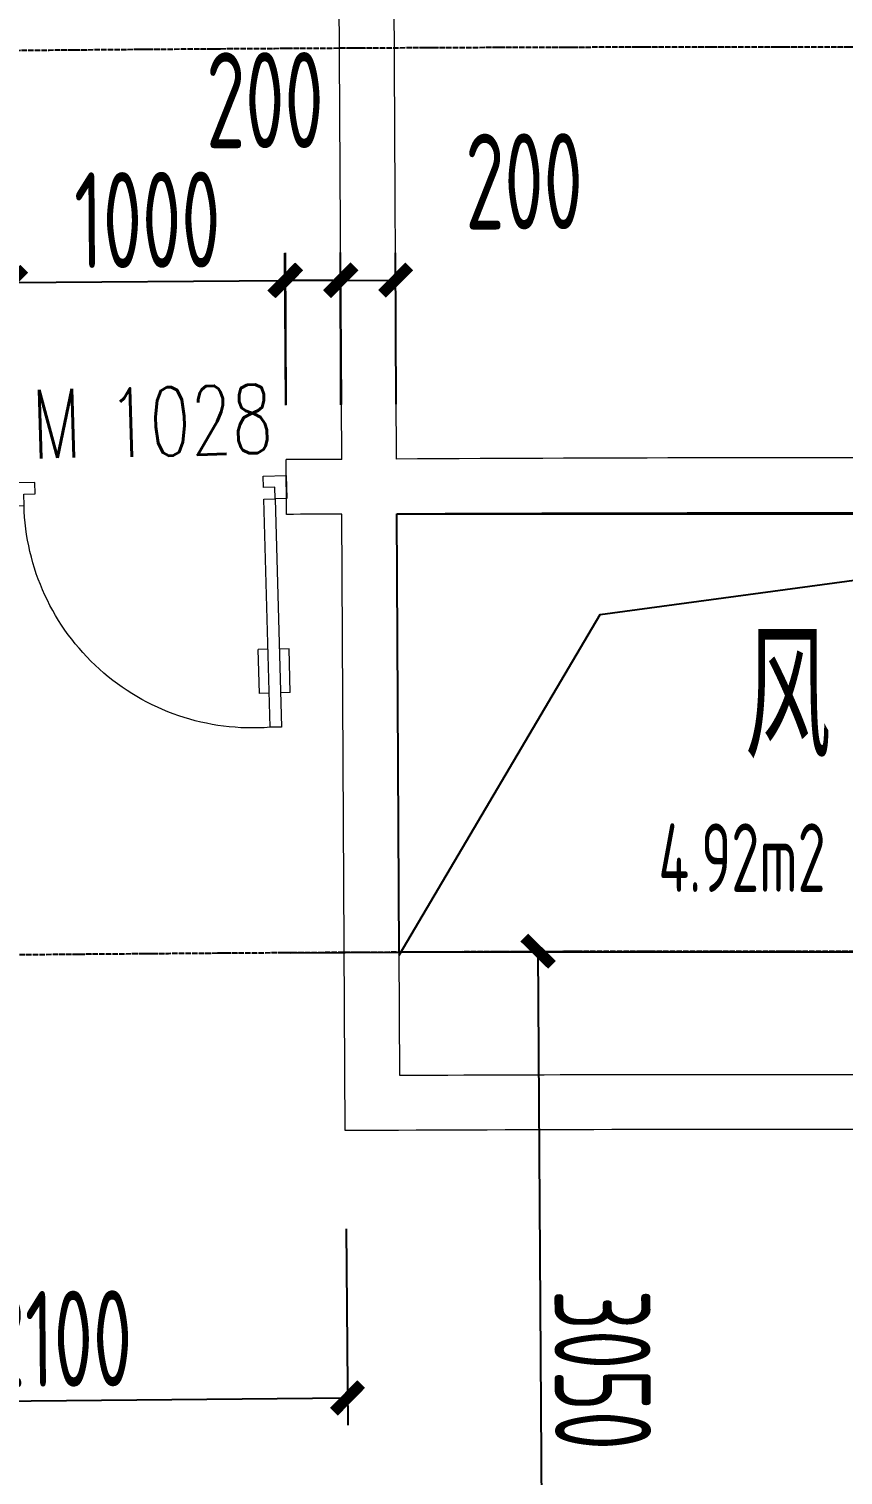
# Model space of a CAD drawing. Header units: millimetres. Extents: x 11677979 to 24947533, y -12764720 to -6308891.
# Drawn here: x 11775968 to 11778938, y -6395290 to -6390012 of the extents above; entities that cross this region are included whole.
import ezdxf
from ezdxf.enums import TextEntityAlignment as Align

# ---------------------------------------------------------------- set-up
doc = ezdxf.new("R2010")
doc.units = ezdxf.units.MM
doc.header["$LTSCALE"] = 10
for name, pattern in [('A2-RG-AXIS$0$CENTER', [2, 1.25, -0.25, 0.25, -0.25]), ('A2-RG-AXIS$0$DOTE', [2.42, 2, -0.2, 0.02, -0.2]), ('A2-RI-F4$0$A2-RG-AXIS$0$CENTER', [2, 1.25, -0.25, 0.25, -0.25]), ('A2-RI-F4$0$A2-RG-AXIS$0$DOTE', [2.42, 2, -0.2, 0.02, -0.2])]:
    doc.linetypes.add(name, pattern=pattern)
for name, color, linetype in [('A2-RB-F4$0$$34$A-DIMS-100', 1, 'Continuous'), ('A2-RB-F4$0$A-DIMS-100', 1, 'Continuous'), ('A2-RG-AXIS$0$A-GRID', 1, 'A2-RG-AXIS$0$CENTER'), ('A2-RI-F4$0$A-HOLE', 2, 'Continuous'), ('A2-RI-F4$0$A-SYMB-AREA', 4, 'Continuous'), ('A2-RI-F4$0$A-SYMB-DOOR', 4, 'Continuous'), ('A2-RI-F4$0$A-SYMB-NAME', 4, 'Continuous'), ('A2-RI-F4$0$A-SYMB-VOID', 35, 'Continuous'), ('A2-RI-F4$0$A2-RB-F4$0$$34$A-DIMS-100', 1, 'Continuous'), ('A2-RI-F4$0$A2-RB-F4$0$A-DIMS-100', 1, 'Continuous'), ('A2-RI-F4$0$A2-RG-AXIS$0$A-GRID', 1, 'A2-RI-F4$0$A2-RG-AXIS$0$CENTER')]:
    doc.layers.add(name, color=color, linetype=linetype)
doc.layers.add('A2-RI-F4$0$A-DOOR', color=32, linetype='Continuous', lineweight=5)
doc.layers.add('A2-RI-F4$0$A-WALL', color=7, linetype='Continuous', lineweight=5)
doc.styles.add('A2-RB-F4$0$$0$XD2008', font='hzs.shx', dxfattribs={"width": 0.7, "bigfont": 'hztxt.shx'})
doc.styles.add('A2-RB-F4$0$XD2008', font='hzs.shx', dxfattribs={"width": 0.7, "bigfont": 'hztxt.shx'})
doc.styles.add('A2-RI-F4$0$A2-RB-F4$0$$0$XD2008', font='hzs.shx', dxfattribs={"width": 0.7, "bigfont": 'hztxt.shx'})
doc.styles.add('A2-RI-F4$0$A2-RB-F4$0$XD2008', font='hzs.shx', dxfattribs={"width": 0.7, "bigfont": 'hztxt.shx'})
doc.styles.add('A2-RI-F4$0$ECADI', font='hzs.shx', dxfattribs={"width": 0.7, "bigfont": 'hztxt.shx'})
doc.styles.add('A2-RI-F4$0$ECADI-TXT', font='simplex.shx', dxfattribs={"bigfont": 'hztxt.shx'})
doc.dimstyles.new('A2-RB-F4$0$$0$XD100$0', dxfattribs={"dimscale": 100, "dimtxt": 3.5, "dimasz": 1, "dimexe": 1, "dimexo": 2, "dimgap": 0.5, "dimtad": 1, "dimdec": 0, "dimdsep": 46, "dimtxsty": 'A2-RB-F4$0$$0$XD2008', "dimblk1": 'A2-RB-F4$0$$20$_ArchTick', "dimblk2": 'A2-RB-F4$0$$20$_ArchTick', "dimsah": 1, "dimcen": 2.5, "dimclrt": 4, "dimaunit": 1, "dimadec": 0, "dimazin": 0, "dimtfac": 1, "dimtdec": 0, "dimtix": 1, "dimtmove": 2, "dimatfit": 3, "dimfxl": 0, "dimtolj": 1, "dimtzin": 0, "dimarcsym": 0})
doc.dimstyles.new('A2-RB-F4$0$XD100$0', dxfattribs={"dimscale": 100, "dimtxt": 3.5, "dimasz": 1, "dimexe": 1, "dimexo": 2, "dimgap": 0.5, "dimtad": 1, "dimdec": 0, "dimdsep": 46, "dimtxsty": 'A2-RB-F4$0$XD2008', "dimblk1": 'A2-RB-F4$0$_ArchTick', "dimblk2": 'A2-RB-F4$0$_ArchTick', "dimsah": 1, "dimcen": 2.5, "dimclrt": 4, "dimaunit": 1, "dimadec": 0, "dimazin": 0, "dimtfac": 1, "dimtdec": 0, "dimtix": 1, "dimtmove": 1, "dimatfit": 3, "dimfxl": 0, "dimtolj": 1, "dimtzin": 0, "dimarcsym": 0})
doc.dimstyles.new('A2-RI-F4$0$A2-RB-F4$0$$0$XD100$0', dxfattribs={"dimscale": 100, "dimtxt": 3.5, "dimasz": 1, "dimexe": 1, "dimexo": 2, "dimgap": 0.5, "dimtad": 1, "dimdec": 0, "dimdsep": 46, "dimtxsty": 'A2-RI-F4$0$A2-RB-F4$0$$0$XD2008', "dimblk1": 'A2-RI-F4$0$A2-RB-F4$0$$20$_ArchTick', "dimblk2": 'A2-RI-F4$0$A2-RB-F4$0$$20$_ArchTick', "dimsah": 1, "dimcen": 2.5, "dimclrt": 4, "dimaunit": 1, "dimadec": 0, "dimazin": 0, "dimtfac": 1, "dimtdec": 0, "dimtix": 1, "dimtmove": 2, "dimatfit": 3, "dimfxl": 0, "dimtolj": 1, "dimtzin": 0, "dimarcsym": 0})
doc.dimstyles.new('A2-RI-F4$0$A2-RB-F4$0$XD100$0', dxfattribs={"dimscale": 100, "dimtxt": 3.5, "dimasz": 1, "dimexe": 1, "dimexo": 2, "dimgap": 0.5, "dimtad": 1, "dimdec": 0, "dimdsep": 46, "dimtxsty": 'A2-RI-F4$0$A2-RB-F4$0$XD2008', "dimblk1": 'A2-RI-F4$0$A2-RB-F4$0$_ArchTick', "dimblk2": 'A2-RI-F4$0$A2-RB-F4$0$_ArchTick', "dimsah": 1, "dimcen": 2.5, "dimclrt": 4, "dimaunit": 1, "dimadec": 0, "dimazin": 0, "dimtfac": 1, "dimtdec": 0, "dimtix": 1, "dimtmove": 1, "dimatfit": 3, "dimfxl": 0, "dimtolj": 1, "dimtzin": 0, "dimarcsym": 0})

# ---------------------------------------------------------------- blocks, each defined once
blk = doc.blocks.new('A2-RB-F4$0$_ArchTick')
at = {"color": 0, "linetype": 'ByBlock', "const_width": 0.4}
blk.add_lwpolyline([(-0.5, -0.5), (0.5, 0.5)], dxfattribs=at)
blk = doc.blocks.new('*D329')
at = {"layer": 'A2-RB-F4$0$A-DIMS-100', "color": 0, "lineweight": -2, "transparency": 16777216}
for p, q in [((11776920.6, -6393384.1), (11777925.4, -6393377.4)), ((11777845.9, -6396437.1), (11777825.4, -6393378.1)), ((11776941, -6396443.2), (11777945.9, -6396436.5))]:
    blk.add_line(p, q, dxfattribs=at)
at = {"layer": 'Defpoints', "color": 0, "transparency": 16777216}
for p in [(11776720.6, -6393385.4), (11777825.4, -6393378.1), (11776741, -6396444.5)]:
    blk.add_point(p, dxfattribs=at)
at = {"layer": 'A2-RB-F4$0$A-DIMS-100', "color": 0, "lineweight": -2, "transparency": 16777216, "xscale": 100, "yscale": 100, "zscale": 100}
for p, rotation in [((11777825.4, -6393378.1), 90.38288991198307), ((11777845.9, -6396437.1), 270.3828899119831)]:
    blk.add_blockref('A2-RB-F4$0$_ArchTick', p, dxfattribs=dict(at, rotation=rotation))
at = {"layer": 'A2-RB-F4$0$A-DIMS-100', "color": 4, "transparency": 16777216, "insert": (11778060.6, -6394906.1), "char_height": 350, "attachment_point": 5, "rotation": 270.3829, "style": 'A2-RB-F4$0$XD2008'}
blk.add_mtext('\\A1;3050', dxfattribs=at)
blk = doc.blocks.new('A2-RB-F4$0$$20$_ArchTick')
at = {"color": 0, "linetype": 'ByBlock', "const_width": 0.4}
blk.add_lwpolyline([(-0.5, -0.5), (0.5, 0.5)], dxfattribs=at)
blk = doc.blocks.new('*D250')
at = {"layer": 'A2-RB-F4$0$$34$A-DIMS-100', "color": 0, "lineweight": -2, "transparency": 16777216}
blk.add_arc((11778702.4, -6698357.4), 315843, 89.61201, 90.297585, dxfattribs=at)
at = {"layer": 'Defpoints', "color": 0, "transparency": 16777216}
for p in [(11780940.3, -6367886.2), (11777039.2, -6378133.3), (11779581.5, -6382515.6), (11777109.1, -6391583.1), (11780668.1, -6408085.3)]:
    blk.add_point(p, dxfattribs=at)
at = {"layer": 'A2-RB-F4$0$$34$A-DIMS-100', "color": 0, "lineweight": -2, "transparency": 16777216, "xscale": 100, "yscale": 100, "zscale": 100}
for p, rotation in [((11777062, -6382518.7), 180.2975852176907), ((11780841.2, -6382521.6), 359.6120103874682)]:
    blk.add_blockref('A2-RB-F4$0$$20$_ArchTick', p, dxfattribs=dict(at, rotation=rotation))
at = {"layer": 'A2-RB-F4$0$$34$A-DIMS-100', "color": 4, "transparency": 16777216, "insert": (11778951.8, -6382256.2), "char_height": 350, "attachment_point": 5, "rotation": 359.9548, "style": 'A2-RB-F4$0$$0$XD2008'}
blk.add_mtext('\\A1;0°41\'8"', dxfattribs=at)
blk = doc.blocks.new('*D261')
at = {"layer": 'A2-RB-F4$0$A-DIMS-100', "color": 0, "lineweight": -2, "transparency": 16777216}
for p, q in [((11775024.9, -6394409.6), (11775031.3, -6395126.9)), ((11777125, -6394390.9), (11777131.3, -6395108.3)), ((11775030.4, -6395026.9), (11777130.4, -6395008.3))]:
    blk.add_line(p, q, dxfattribs=at)
at = {"layer": 'Defpoints', "color": 0, "transparency": 16777216}
for p in [(11775023.1, -6394209.6), (11777123.2, -6394191), (11777130.4, -6395008.3)]:
    blk.add_point(p, dxfattribs=at)
at = {"layer": 'A2-RB-F4$0$A-DIMS-100', "color": 0, "lineweight": -2, "transparency": 16777216, "xscale": 100, "yscale": 100, "zscale": 100}
for p, rotation in [((11777130.4, -6395008.3), 0.5075763226138917), ((11775030.4, -6395026.9), 180.5075763226139)]:
    blk.add_blockref('A2-RB-F4$0$_ArchTick', p, dxfattribs=dict(at, rotation=rotation))
at = {"layer": 'A2-RB-F4$0$A-DIMS-100', "color": 4, "transparency": 16777216, "insert": (11776078.4, -6394792.6), "char_height": 350, "attachment_point": 5, "rotation": 0.5076, "style": 'A2-RB-F4$0$XD2008'}
blk.add_mtext('\\A1;2100', dxfattribs=at)
blk = doc.blocks.new('*D120')
at = {"layer": 'A2-RB-F4$0$$34$A-DIMS-100', "color": 0, "lineweight": -2, "transparency": 16777216}
for p, q in [((11776905.3, -6391385.8), (11776901.3, -6390830.7)), ((11775904.8, -6391392.9), (11775900.9, -6390837.8)), ((11775901.6, -6390937.8), (11776902.1, -6390930.7))]:
    blk.add_line(p, q, dxfattribs=at)
at = {"layer": 'Defpoints', "color": 0, "transparency": 16777216}
for p in [(11776902.1, -6390930.7), (11775906.2, -6391592.9), (11776906.7, -6391585.8)]:
    blk.add_point(p, dxfattribs=at)
at = {"layer": 'A2-RB-F4$0$$34$A-DIMS-100', "color": 0, "lineweight": -2, "transparency": 16777216, "xscale": 100, "yscale": 100, "zscale": 100}
for p, rotation in [((11775901.6, -6390937.8), 180.4059474827239), ((11776902.1, -6390930.7), 0.4059474827239331)]:
    blk.add_blockref('A2-RB-F4$0$$20$_ArchTick', p, dxfattribs=dict(at, rotation=rotation))
at = {"layer": 'A2-RB-F4$0$$34$A-DIMS-100', "color": 4, "transparency": 16777216, "insert": (11776400.2, -6390709.3), "char_height": 350, "attachment_point": 5, "rotation": 0.4059, "style": 'A2-RB-F4$0$$0$XD2008'}
blk.add_mtext('\\A1;1000', dxfattribs=at)
blk = doc.blocks.new('*D121')
at = {"layer": 'A2-RB-F4$0$$34$A-DIMS-100', "color": 0, "lineweight": -2, "transparency": 16777216}
for p, q in [((11776906.2, -6391384.1), (11776904.7, -6390829.4)), ((11777106.5, -6391383.6), (11777105.1, -6390828.8)), ((11776905, -6390929.4), (11777105.4, -6390928.8))]:
    blk.add_line(p, q, dxfattribs=at)
at = {"layer": 'Defpoints', "color": 0, "transparency": 16777216}
for p in [(11777105.4, -6390928.8), (11776906.7, -6391584.1), (11777107.1, -6391583.6)]:
    blk.add_point(p, dxfattribs=at)
at = {"layer": 'A2-RB-F4$0$$34$A-DIMS-100', "color": 0, "lineweight": -2, "transparency": 16777216, "xscale": 100, "yscale": 100, "zscale": 100}
for p, rotation in [((11776905, -6390929.4), 180.1477622059614), ((11777105.4, -6390928.8), 0.147762205961382)]:
    blk.add_blockref('A2-RB-F4$0$$20$_ArchTick', p, dxfattribs=dict(at, rotation=rotation))
at = {"layer": 'A2-RB-F4$0$$34$A-DIMS-100', "color": 4, "transparency": 16777216, "insert": (11776829, -6390272.3), "char_height": 350, "attachment_point": 5, "rotation": 0.1478, "style": 'A2-RB-F4$0$$0$XD2008'}
blk.add_mtext('\\A1;200', dxfattribs=at)
blk = doc.blocks.new('*D122')
at = {"layer": 'A2-RB-F4$0$$34$A-DIMS-100', "color": 0, "lineweight": -2, "transparency": 16777216}
for p, q in [((11777108, -6391383.1), (11777105.2, -6390830.2)), ((11777308, -6391382), (11777305.1, -6390829.2)), ((11777105.7, -6390930.2), (11777305.7, -6390929.2))]:
    blk.add_line(p, q, dxfattribs=at)
at = {"layer": 'Defpoints', "color": 0, "transparency": 16777216}
for p in [(11777305.7, -6390929.2), (11777109.1, -6391583.1), (11777309.1, -6391582)]:
    blk.add_point(p, dxfattribs=at)
at = {"layer": 'A2-RB-F4$0$$34$A-DIMS-100', "color": 0, "lineweight": -2, "transparency": 16777216, "xscale": 100, "yscale": 100, "zscale": 100}
for p, rotation in [((11777105.7, -6390930.2), 180.2975852178318), ((11777305.7, -6390929.2), 0.2975852178317751)]:
    blk.add_blockref('A2-RB-F4$0$$20$_ArchTick', p, dxfattribs=dict(at, rotation=rotation))
at = {"layer": 'A2-RB-F4$0$$34$A-DIMS-100', "color": 4, "transparency": 16777216, "insert": (11777774.1, -6390568.8), "char_height": 350, "attachment_point": 5, "rotation": 0.2976, "style": 'A2-RB-F4$0$$0$XD2008'}
blk.add_mtext('\\A1;200', dxfattribs=at)
blk = doc.blocks.new('A2-RG-AXIS')
at = {"layer": 'A2-RG-AXIS$0$A-GRID', "linetype": 'A2-RG-AXIS$0$DOTE'}
for radius in [313400, 308700, 304100, 300800]:
    blk.add_arc((11778730.7, -6694178.7), radius, 75.589285, 95.407644, dxfattribs=at)
blk = doc.blocks.new('A2-RI-F4$0$door-1000')
for p, q in [((0.6493, 0.6471), (0.7083, 0.7059)), ((0.7083, 0.7059), (0.7083, 0.7059)), ((0.7083, 0.7059), (0.7672, 0.6469)), ((0.6787, 0.6175), (0.6493, 0.6471)), ((0.7082, 0.647), (0.6787, 0.6175)), ((0.7376, 0.6174), (0.7082, 0.647)), ((0.7672, 0.6469), (0.7376, 0.6174)), ((0.059, 0.0588), (0, 0)), ((0.0884, 0.0293), (0.059, 0.0588)), ((0, 0), (0.0588, -0.059)), ((0, 0), (0, 0)), ((0.0589, -0.0001), (0.0884, 0.0293)), ((0.0588, -0.059), (0.0883, -0.0296)), ((0.0883, -0.0296), (0.0589, -0.0001)), ((0.1179, -0.0002), (0.0883, -0.0296)), ((0.0883, -0.0296), (0.6766, -0.6199)), ((0.7061, -0.5905), (0.1179, -0.0002)), ((0.5051, -0.3888), (0.5301, -0.3639)), ((0.4506, -0.4431), (0.4756, -0.4182)), ((0.6183, -0.5024), (0.6432, -0.4775)), ((0.5638, -0.5566), (0.5888, -0.5318)), ((0.6766, -0.6199), (0.7061, -0.5905))]:
    blk.add_line(p, q)
at = {"lineweight": 13}
for p, q in [((0.6432, -0.4775), (0.5301, -0.3639)), ((0.5638, -0.5566), (0.4506, -0.4431))]:
    blk.add_line(p, q, dxfattribs=at)
blk.add_arc((0.1481, 0.0285), 0.8333, 312.035, 44.9727, dxfattribs=at)
blk = doc.blocks.new('A2-RI-F4$0$5erhfh')
at = {"layer": 'A2-RI-F4$0$A-SYMB-AREA', "style": 'A2-RI-F4$0$ECADI', "width": 0.7}
blk.add_attdef('340M2', text='', height=2.5, dxfattribs=at).set_placement((0, 1.25), align=Align.MIDDLE_LEFT)
at = {"layer": 'A2-RI-F4$0$A-SYMB-NAME', "style": 'A2-RI-F4$0$ECADI', "width": 0.7}
blk.add_attdef('CHINESENAME', (-12.292, 3.087), '', height=4.5, dxfattribs=at)
blk = doc.blocks.new('A2-RI-F4$0$A2-RB-F4$0$_ArchTick')
at = {"color": 0, "linetype": 'ByBlock', "const_width": 0.4}
blk.add_lwpolyline([(-0.5, -0.5), (0.5, 0.5)], dxfattribs=at)
blk = doc.blocks.new('*D854')
at = {"layer": 'A2-RI-F4$0$A2-RB-F4$0$A-DIMS-100', "color": 0, "lineweight": -2, "transparency": 16777216}
for p, q in [((11776920.6, -6393384.1), (11777925.4, -6393377.4)), ((11777845.9, -6396437.1), (11777825.4, -6393378.1)), ((11776941, -6396443.2), (11777945.9, -6396436.5))]:
    blk.add_line(p, q, dxfattribs=at)
at = {"layer": 'Defpoints', "color": 0, "transparency": 16777216}
for p in [(11776720.6, -6393385.4), (11777825.4, -6393378.1), (11776741, -6396444.5)]:
    blk.add_point(p, dxfattribs=at)
at = {"layer": 'A2-RI-F4$0$A2-RB-F4$0$A-DIMS-100', "color": 0, "lineweight": -2, "transparency": 16777216, "xscale": 100, "yscale": 100, "zscale": 100}
for p, rotation in [((11777825.4, -6393378.1), 90.38288991198307), ((11777845.9, -6396437.1), 270.3828899119831)]:
    blk.add_blockref('A2-RI-F4$0$A2-RB-F4$0$_ArchTick', p, dxfattribs=dict(at, rotation=rotation))
at = {"layer": 'A2-RI-F4$0$A2-RB-F4$0$A-DIMS-100', "color": 4, "transparency": 16777216, "insert": (11778060.6, -6394906.1), "char_height": 350, "attachment_point": 5, "rotation": 270.3829, "style": 'A2-RI-F4$0$A2-RB-F4$0$XD2008'}
blk.add_mtext('\\A1;3050', dxfattribs=at)
blk = doc.blocks.new('A2-RI-F4$0$A2-RB-F4$0$$20$_ArchTick')
at = {"color": 0, "linetype": 'ByBlock', "const_width": 0.4}
blk.add_lwpolyline([(-0.5, -0.5), (0.5, 0.5)], dxfattribs=at)
blk = doc.blocks.new('*D775')
at = {"layer": 'A2-RI-F4$0$A2-RB-F4$0$$34$A-DIMS-100', "color": 0, "lineweight": -2, "transparency": 16777216}
blk.add_arc((11778702.4, -6698357.4), 315843, 89.61201, 90.297585, dxfattribs=at)
at = {"layer": 'Defpoints', "color": 0, "transparency": 16777216}
for p in [(11780940.3, -6367886.2), (11777039.2, -6378133.3), (11779581.5, -6382515.6), (11777109.1, -6391583.1), (11780668.1, -6408085.3)]:
    blk.add_point(p, dxfattribs=at)
at = {"layer": 'A2-RI-F4$0$A2-RB-F4$0$$34$A-DIMS-100', "color": 0, "lineweight": -2, "transparency": 16777216, "xscale": 100, "yscale": 100, "zscale": 100}
for p, rotation in [((11777062, -6382518.7), 180.2975852176907), ((11780841.2, -6382521.6), 359.6120103874682)]:
    blk.add_blockref('A2-RI-F4$0$A2-RB-F4$0$$20$_ArchTick', p, dxfattribs=dict(at, rotation=rotation))
at = {"layer": 'A2-RI-F4$0$A2-RB-F4$0$$34$A-DIMS-100', "color": 4, "transparency": 16777216, "insert": (11778951.8, -6382256.2), "char_height": 350, "attachment_point": 5, "rotation": 359.9548, "style": 'A2-RI-F4$0$A2-RB-F4$0$$0$XD2008'}
blk.add_mtext('\\A1;0°41\'8"', dxfattribs=at)
blk = doc.blocks.new('*D786')
at = {"layer": 'A2-RI-F4$0$A2-RB-F4$0$A-DIMS-100', "color": 0, "lineweight": -2, "transparency": 16777216}
for p, q in [((11775024.9, -6394409.6), (11775031.3, -6395126.9)), ((11777125, -6394390.9), (11777131.3, -6395108.3)), ((11775030.4, -6395026.9), (11777130.4, -6395008.3))]:
    blk.add_line(p, q, dxfattribs=at)
at = {"layer": 'Defpoints', "color": 0, "transparency": 16777216}
for p in [(11775023.1, -6394209.6), (11777123.2, -6394191), (11777130.4, -6395008.3)]:
    blk.add_point(p, dxfattribs=at)
at = {"layer": 'A2-RI-F4$0$A2-RB-F4$0$A-DIMS-100', "color": 0, "lineweight": -2, "transparency": 16777216, "xscale": 100, "yscale": 100, "zscale": 100}
for p, rotation in [((11777130.4, -6395008.3), 0.5075763226138917), ((11775030.4, -6395026.9), 180.5075763226139)]:
    blk.add_blockref('A2-RI-F4$0$A2-RB-F4$0$_ArchTick', p, dxfattribs=dict(at, rotation=rotation))
at = {"layer": 'A2-RI-F4$0$A2-RB-F4$0$A-DIMS-100', "color": 4, "transparency": 16777216, "insert": (11776078.4, -6394792.6), "char_height": 350, "attachment_point": 5, "rotation": 0.5076, "style": 'A2-RI-F4$0$A2-RB-F4$0$XD2008'}
blk.add_mtext('\\A1;2100', dxfattribs=at)
blk = doc.blocks.new('*D645')
at = {"layer": 'A2-RI-F4$0$A2-RB-F4$0$$34$A-DIMS-100', "color": 0, "lineweight": -2, "transparency": 16777216}
for p, q in [((11776905.3, -6391385.8), (11776901.3, -6390830.7)), ((11775904.8, -6391392.9), (11775900.9, -6390837.8)), ((11775901.6, -6390937.8), (11776902.1, -6390930.7))]:
    blk.add_line(p, q, dxfattribs=at)
at = {"layer": 'Defpoints', "color": 0, "transparency": 16777216}
for p in [(11776902.1, -6390930.7), (11775906.2, -6391592.9), (11776906.7, -6391585.8)]:
    blk.add_point(p, dxfattribs=at)
at = {"layer": 'A2-RI-F4$0$A2-RB-F4$0$$34$A-DIMS-100', "color": 0, "lineweight": -2, "transparency": 16777216, "xscale": 100, "yscale": 100, "zscale": 100}
for p, rotation in [((11775901.6, -6390937.8), 180.4059474827239), ((11776902.1, -6390930.7), 0.4059474827239331)]:
    blk.add_blockref('A2-RI-F4$0$A2-RB-F4$0$$20$_ArchTick', p, dxfattribs=dict(at, rotation=rotation))
at = {"layer": 'A2-RI-F4$0$A2-RB-F4$0$$34$A-DIMS-100', "color": 4, "transparency": 16777216, "insert": (11776400.2, -6390709.3), "char_height": 350, "attachment_point": 5, "rotation": 0.4059, "style": 'A2-RI-F4$0$A2-RB-F4$0$$0$XD2008'}
blk.add_mtext('\\A1;1000', dxfattribs=at)
blk = doc.blocks.new('*D646')
at = {"layer": 'A2-RI-F4$0$A2-RB-F4$0$$34$A-DIMS-100', "color": 0, "lineweight": -2, "transparency": 16777216}
for p, q in [((11776906.2, -6391384.1), (11776904.7, -6390829.4)), ((11777106.5, -6391383.6), (11777105.1, -6390828.8)), ((11776905, -6390929.4), (11777105.4, -6390928.8))]:
    blk.add_line(p, q, dxfattribs=at)
at = {"layer": 'Defpoints', "color": 0, "transparency": 16777216}
for p in [(11777105.4, -6390928.8), (11776906.7, -6391584.1), (11777107.1, -6391583.6)]:
    blk.add_point(p, dxfattribs=at)
at = {"layer": 'A2-RI-F4$0$A2-RB-F4$0$$34$A-DIMS-100', "color": 0, "lineweight": -2, "transparency": 16777216, "xscale": 100, "yscale": 100, "zscale": 100}
for p, rotation in [((11776905, -6390929.4), 180.1477622059614), ((11777105.4, -6390928.8), 0.147762205961382)]:
    blk.add_blockref('A2-RI-F4$0$A2-RB-F4$0$$20$_ArchTick', p, dxfattribs=dict(at, rotation=rotation))
at = {"layer": 'A2-RI-F4$0$A2-RB-F4$0$$34$A-DIMS-100', "color": 4, "transparency": 16777216, "insert": (11776829, -6390272.3), "char_height": 350, "attachment_point": 5, "rotation": 0.1478, "style": 'A2-RI-F4$0$A2-RB-F4$0$$0$XD2008'}
blk.add_mtext('\\A1;200', dxfattribs=at)
blk = doc.blocks.new('*D647')
at = {"layer": 'A2-RI-F4$0$A2-RB-F4$0$$34$A-DIMS-100', "color": 0, "lineweight": -2, "transparency": 16777216}
for p, q in [((11777108, -6391383.1), (11777105.2, -6390830.2)), ((11777308, -6391382), (11777305.1, -6390829.2)), ((11777105.7, -6390930.2), (11777305.7, -6390929.2))]:
    blk.add_line(p, q, dxfattribs=at)
at = {"layer": 'Defpoints', "color": 0, "transparency": 16777216}
for p in [(11777305.7, -6390929.2), (11777109.1, -6391583.1), (11777309.1, -6391582)]:
    blk.add_point(p, dxfattribs=at)
at = {"layer": 'A2-RI-F4$0$A2-RB-F4$0$$34$A-DIMS-100', "color": 0, "lineweight": -2, "transparency": 16777216, "xscale": 100, "yscale": 100, "zscale": 100}
for p, rotation in [((11777105.7, -6390930.2), 180.2975852178318), ((11777305.7, -6390929.2), 0.2975852178317751)]:
    blk.add_blockref('A2-RI-F4$0$A2-RB-F4$0$$20$_ArchTick', p, dxfattribs=dict(at, rotation=rotation))
at = {"layer": 'A2-RI-F4$0$A2-RB-F4$0$$34$A-DIMS-100', "color": 4, "transparency": 16777216, "insert": (11777774.1, -6390568.8), "char_height": 350, "attachment_point": 5, "rotation": 0.2976, "style": 'A2-RI-F4$0$A2-RB-F4$0$$0$XD2008'}
blk.add_mtext('\\A1;200', dxfattribs=at)
blk = doc.blocks.new('A2-RI-F4$0$A2-RG-AXIS')
at = {"layer": 'A2-RI-F4$0$A2-RG-AXIS$0$A-GRID', "linetype": 'A2-RI-F4$0$A2-RG-AXIS$0$DOTE'}
for radius in [313400, 308700, 304100, 300800]:
    blk.add_arc((11778730.7, -6694178.7), radius, 75.589285, 95.407644, dxfattribs=at)
blk = doc.blocks.new('A2-RI-F4$0$ECADI-TAG-DOOR')
blk = doc.blocks.new('A2-RB-F4')
at = {"layer": 'A2-RB-F4$0$$34$A-DIMS-100'}
dim = blk.add_angular_dim_2l(base=(11779581.46, -6382515.6303), line1=((11777109.0605, -6391583.0707), (11777039.2036, -6378133.2524)), line2=((11780668.0768, -6408085.2682), (11780940.2968, -6367886.2033)), dimstyle='A2-RB-F4$0$$0$XD100$0', override={"dimadec": 4}, dxfattribs=at)
dim.commit()
dim.dimension.update_dxf_attribs({"geometry": '*D250', "text_midpoint": (11778951.793, -6382256.1721)})
for base, p1, p2, angle, picture, middle in [((11777105.4, -6390928.8), (11776906.7, -6391584.1), (11777107.1, -6391583.6), 0.1478, '*D121', (11776829, -6390272.3)), ((11777305.7, -6390929.2), (11777109.1, -6391583.1), (11777309.1, -6391582), 0.2976, '*D122', (11777774.1, -6390568.8))]:
    dim = blk.add_linear_dim(base=base, p1=p1, p2=p2, angle=angle, dimstyle='A2-RB-F4$0$$0$XD100$0', dxfattribs=at)
    dim.commit()
    dim.dimension.update_dxf_attribs({"geometry": picture, "text_midpoint": middle, "dimtype": 129})
dim = blk.add_aligned_dim(p1=(11775906.228, -6391592.8553), p2=(11776906.6977, -6391585.7667), distance=655.051, dimstyle='A2-RB-F4$0$$0$XD100$0', dxfattribs=at)
dim.commit()
dim.dimension.update_dxf_attribs({"geometry": '*D120', "text_midpoint": (11776400.2276, -6390709.2821)})
at = {"layer": 'A2-RB-F4$0$A-DIMS-100'}
dim = blk.add_aligned_dim(p1=(11776741, -6396444.5), p2=(11776720.6, -6393385.4), distance=-1104.9, text='3050', dimstyle='A2-RB-F4$0$XD100$0', dxfattribs=at)
dim.commit()
dim.dimension.update_dxf_attribs({"geometry": '*D329', "text_midpoint": (11778060.6, -6394906.1)})
dim = blk.add_aligned_dim(p1=(11775023.1, -6394209.6), p2=(11777123.2, -6394191), distance=-817.4, dimstyle='A2-RB-F4$0$XD100$0', dxfattribs=at)
dim.commit()
dim.dimension.update_dxf_attribs({"geometry": '*D261', "text_midpoint": (11776078.4, -6394792.6)})
blk = doc.blocks.new('A2-RI-F4$0$A2-RB-F4')
at = {"layer": 'A2-RI-F4$0$A2-RB-F4$0$$34$A-DIMS-100'}
dim = blk.add_angular_dim_2l(base=(11779581.46, -6382515.6303), line1=((11777109.0605, -6391583.0707), (11777039.2036, -6378133.2524)), line2=((11780668.0768, -6408085.2682), (11780940.2968, -6367886.2033)), dimstyle='A2-RI-F4$0$A2-RB-F4$0$$0$XD100$0', override={"dimadec": 4}, dxfattribs=at)
dim.commit()
dim.dimension.update_dxf_attribs({"geometry": '*D775', "text_midpoint": (11778951.793, -6382256.1721)})
for base, p1, p2, angle, picture, middle in [((11777105.4, -6390928.8), (11776906.7, -6391584.1), (11777107.1, -6391583.6), 0.1478, '*D646', (11776829, -6390272.3)), ((11777305.7, -6390929.2), (11777109.1, -6391583.1), (11777309.1, -6391582), 0.2976, '*D647', (11777774.1, -6390568.8))]:
    dim = blk.add_linear_dim(base=base, p1=p1, p2=p2, angle=angle, dimstyle='A2-RI-F4$0$A2-RB-F4$0$$0$XD100$0', dxfattribs=at)
    dim.commit()
    dim.dimension.update_dxf_attribs({"geometry": picture, "text_midpoint": middle, "dimtype": 129})
dim = blk.add_aligned_dim(p1=(11775906.228, -6391592.8553), p2=(11776906.6977, -6391585.7667), distance=655.051, dimstyle='A2-RI-F4$0$A2-RB-F4$0$$0$XD100$0', dxfattribs=at)
dim.commit()
dim.dimension.update_dxf_attribs({"geometry": '*D645', "text_midpoint": (11776400.2276, -6390709.2821)})
at = {"layer": 'A2-RI-F4$0$A2-RB-F4$0$A-DIMS-100'}
dim = blk.add_aligned_dim(p1=(11776741, -6396444.5), p2=(11776720.6, -6393385.4), distance=-1104.9, text='3050', dimstyle='A2-RI-F4$0$A2-RB-F4$0$XD100$0', dxfattribs=at)
dim.commit()
dim.dimension.update_dxf_attribs({"geometry": '*D854', "text_midpoint": (11778060.6, -6394906.1)})
dim = blk.add_aligned_dim(p1=(11775023.1, -6394209.6), p2=(11777123.2, -6394191), distance=-817.4, dimstyle='A2-RI-F4$0$A2-RB-F4$0$XD100$0', dxfattribs=at)
dim.commit()
dim.dimension.update_dxf_attribs({"geometry": '*D786', "text_midpoint": (11776078.4, -6394792.6)})
blk = doc.blocks.new('A2-RI-F4')
at = {"layer": 'A2-RI-F4$0$A-HOLE', "ltscale": 500}
blk.add_lwpolyline([(11777310.1, -6391782.1), (11780474.3, -6391783.8), (11780467.5, -6392733.5), (11780272, -6392732.1), (11780272, -6393382.2), (11777318.4, -6393382), (11777310, -6391782.1)], dxfattribs=at)
at = {"layer": 'A2-RI-F4$0$A-SYMB-VOID', "ltscale": 500}
blk.add_lwpolyline([(11777318.5, -6393393), (11778052, -6392148.9), (11780679.2, -6391793.8)], dxfattribs=at)
at = {"layer": 'A2-RI-F4$0$A-WALL'}
for p, q in [((11777109.1, -6391583.1), (11777039.2, -6378133.3)), ((11777309.1, -6391582.1), (11777239.2, -6378132.2)), ((11776908.1, -6391784.1), (11776906.7, -6391584.1)), ((11777121.8, -6394033), (11777110.1, -6391783.1)), ((11777320.7, -6393832), (11777310.1, -6391782.1))]:
    blk.add_line(p, q, dxfattribs=at)
for centre, radius, start, end in [((11777241.7, -6437000.5), 45417.6, 90.16737, 90.42267), ((11778968.7, -6688082.3), 296504.9, 89.378907, 90.320706), ((11777242.2, -6437066.5), 45283.7, 90.16712, 90.42271), ((11778730.6, -6694178.7), 302400, 89.555894, 90.269169), ((11778730.7, -6694178.7), 300350, 89.553919, 90.268971), ((11778730.7, -6694178.7), 300150, 89.515534, 90.30713)]:
    blk.add_arc(centre, radius, start, end, dxfattribs=at)
for name in ['A2-RI-F4$0$A2-RG-AXIS', 'A2-RI-F4$0$A2-RB-F4']:
    blk.add_blockref(name, (0, 0))
ref = blk.add_blockref('A2-RI-F4$0$5erhfh', (11781515.4, -6393535.8), dxfattribs=dict(xscale=100, yscale=100, zscale=100))
ref.add_attrib('340M2', '4.92m2', (11778264.1, -6393161.8), dxfattribs={"layer": 'A2-RI-F4$0$A-SYMB-AREA', "height": 250, "style": 'A2-RI-F4$0$ECADI', "width": 0.7})
ref.add_attrib('CHINESENAME', '风', (11778578.6, -6392673.7), dxfattribs={"layer": 'A2-RI-F4$0$A-SYMB-NAME', "height": 450, "style": 'A2-RI-F4$0$ECADI', "width": 0.7})
at = {"layer": 'A2-RI-F4$0$A-DOOR', "xscale": -999.9999999996624, "yscale": 1000.000000000469, "zscale": 1000, "rotation": 46.44240653450495}
blk.add_blockref('A2-RI-F4$0$door-1000', (11776906.3, -6391642.5), dxfattribs=at)
at = {"layer": 'A2-RI-F4$0$A-SYMB-DOOR'}
ref = blk.add_blockref('A2-RI-F4$0$ECADI-TAG-DOOR', (11776414.6, -6392296.3, -333.3), dxfattribs=dict(at, xscale=99.99999999986214, yscale=99.99999999986214, zscale=99.99999999986214, rotation=1.730952598226414))
ref.add_attrib('门窗主编号1', 'M', dxfattribs={"height": 250, "rotation": 1.731, "style": 'A2-RI-F4$0$ECADI-TXT', "width": 0.7}).set_placement((11776162.7, -6391575.1, -333.3), align=Align.RIGHT)
ref.add_attrib('门窗主编号2', '1028', (11776261.7, -6391576.4), dxfattribs={"height": 250, "rotation": 1.731, "style": 'A2-RI-F4$0$ECADI-TXT', "width": 0.7})

msp = doc.modelspace()

# ---------------------------------------------------------------- block references
for name in ['A2-RI-F4', 'A2-RG-AXIS', 'A2-RB-F4']:
    msp.add_blockref(name, (0, 0))

doc.saveas('drawing.dxf')
